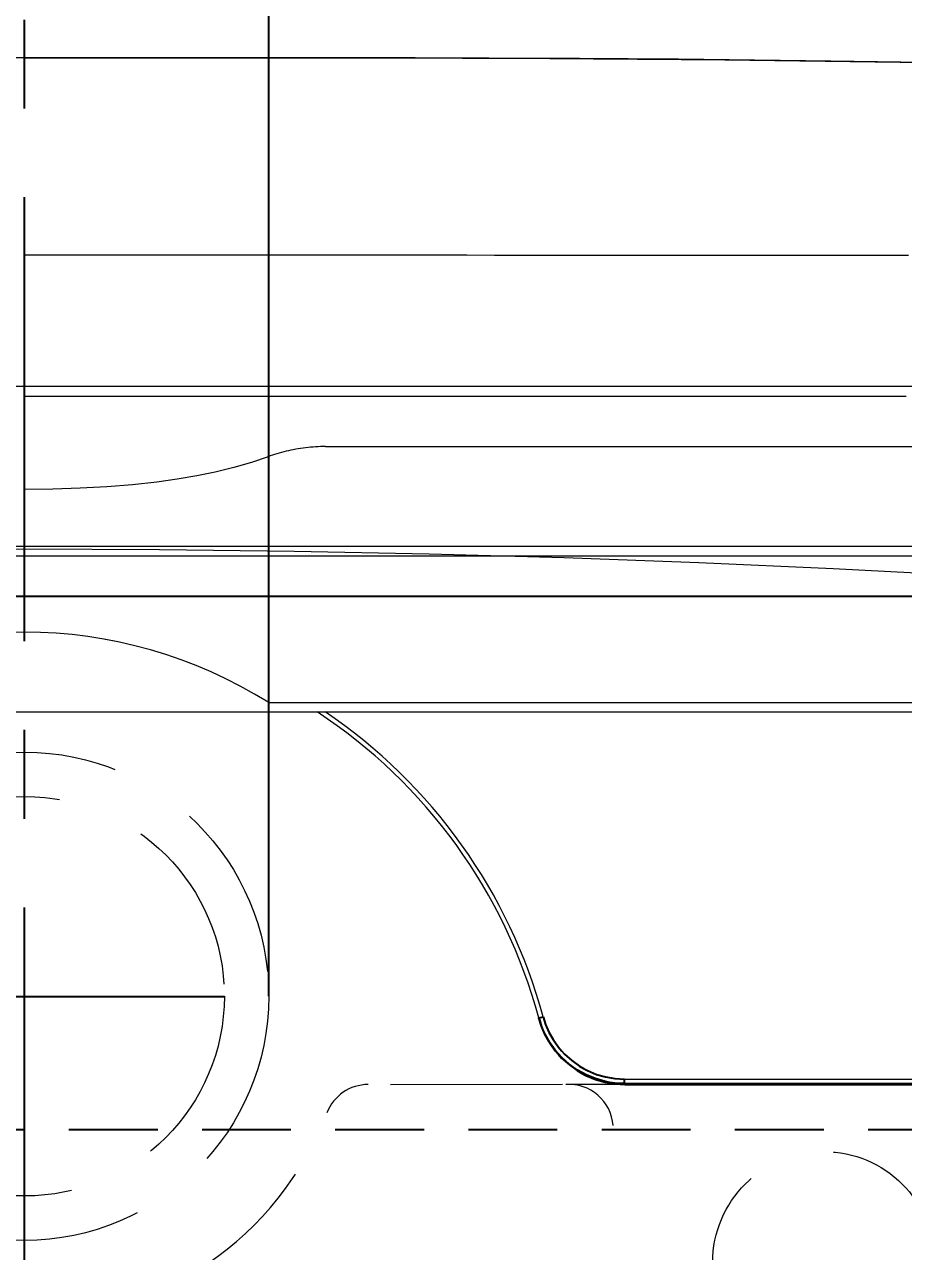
# Model space of a CAD drawing. Extents: x 2734 to 5638, y -143 to 2294.
# Drawn here: x 4402.5 to 4501.4, y 245.8 to 384 of the extents above; entities that cross this region are included whole.
import ezdxf

# ---------------------------------------------------------------- set-up
doc = ezdxf.new("R2010")
doc.units = 0
doc.header["$LTSCALE"] = 20
doc.header["$MEASUREMENT"] = 0
doc.linetypes.add('CENTER', pattern=[2, 1.25, -0.25, 0.25, -0.25])
doc.linetypes.add('HIDDEN', pattern=[0.375, 0.25, -0.125])
doc.layers.get('0').update_dxf_attribs({"linetype": 'CONTINUOUS'})
doc.layers.get('DEFPOINTS').update_dxf_attribs({"linetype": 'CONTINUOUS'})
doc.layers.add('3', color=3, linetype='CONTINUOUS')
doc.layers.add('CENTER', color=2, linetype='CENTER')
doc.styles.get("Standard").update_dxf_attribs({"font": 'NanumGothic.ttf'})
doc.dimstyles.get("Standard").update_dxf_attribs({"dimtxt": 2.5, "dimasz": 2, "dimexe": 2, "dimexo": 1, "dimgap": 1.5, "dimtad": 1, "dimdec": 0, "dimlfac": 10, "dimrnd": 0.5, "dimzin": 0, "dimdsep": 46, "dimtxsty": 'Standard', "dimcen": 0, "dimclrt": 2, "dimadec": 0, "dimazin": 0, "dimtfac": 1, "dimtdec": 0, "dimtmove": 0, "dimatfit": 3, "dimfxl": 0, "dimtolj": 1, "dimtzin": 0, "dimarcsym": 0})

# ---------------------------------------------------------------- blocks, each defined once
blk = doc.blocks.new('*D28')
at = {"layer": '3', "color": 3, "lineweight": -2}
for p, q in [((4397.46, 379.62), (3990.29, 379.62)), ((4000.29, 359.62), (4000.29, 169.59)), ((4000.29, -65.45), (4000.29, 124.59)), ((4147.46, -85.45), (3990.29, -85.45))]:
    blk.add_line(p, q, dxfattribs=at)
at = {"layer": '3', "color": 3}
for points in [[(3996.95, 359.62), (4003.62, 359.62), (4000.29, 379.62)], [(3996.95, -65.45), (4003.62, -65.45), (4000.29, -85.45)]]:
    blk.add_solid(points, dxfattribs=at)
at = {"layer": 'DEFPOINTS', "color": 0}
for p in [(4402.46, 379.62), (4000.29, -85.45), (4152.46, -85.45)]:
    blk.add_point(p, dxfattribs=at)
at = {"layer": '3', "color": 2, "insert": (4000.29, 147.09), "char_height": 25, "attachment_point": 5}
blk.add_mtext('\\A1;465', dxfattribs=at)
blk = doc.blocks.new('*D30')
at = {"layer": '3', "color": 3, "lineweight": -2}
for p, q in [((4093.19, 294.48), (4093.19, 314.48)), ((4093.19, 314.48), (4140.69, 314.48)), ((4424.96, 274.48), (4083.19, 274.48)), ((4093.19, 244.48), (4093.19, 274.48)), ((4535.96, 244.48), (4083.19, 244.48)), ((4093.19, 224.48), (4093.19, 204.48))]:
    blk.add_line(p, q, dxfattribs=at)
at = {"layer": '3', "color": 3}
for points in [[(4089.86, 294.48), (4096.52, 294.48), (4093.19, 274.48)], [(4089.86, 224.48), (4096.52, 224.48), (4093.19, 244.48)]]:
    blk.add_solid(points, dxfattribs=at)
at = {"layer": 'DEFPOINTS', "color": 0}
for p in [(4429.96, 274.48), (4093.19, 244.48), (4540.96, 244.48)]:
    blk.add_point(p, dxfattribs=at)
at = {"layer": '3', "color": 2, "insert": (4121.94, 336.98), "char_height": 25, "attachment_point": 5}
blk.add_mtext('\\A1;30', dxfattribs=at)

msp = doc.modelspace()

# ---------------------------------------------------------------- linework, layer by layer
at = {"color": 2, "linetype": 'Continuous', "lineweight": 0}
for p, q in [((4402.45539, 380.24666), (4402.45539, 380.24176)), ((4402.45539, 380.24666), (4402.45539, 380.24176)), ((4402.45534, 342.12146), (4402.45537, 342.12942)), ((4402.45534, 342.12146), (4402.45537, 342.12942)), ((4402.45537, 342.12942), (4402.45539, 342.14563)), ((4402.45537, 342.12942), (4402.45539, 342.14563)), ((4503.73038, 324.12146), (4301.14906, 324.12146)), ((4503.73038, 324.12146), (4301.14906, 324.12146))]:
    msp.add_line(p, q, dxfattribs=at)
at = {"color": 4}
for p, q in [((4460.37251, 272.10615), (4460.85515, 272.23675)), ((4470.02891, 264.71191), (4470.02891, 265.21156)), ((4470.05312, 264.62215), (4594.31174, 264.62215))]:
    msp.add_line(p, q, dxfattribs=at)
at = {"color": 4, "linetype": 'Continuous', "lineweight": 0}
for p, q in [((4470.02891, 265.21156), (4593.79005, 265.21156)), ((4594.32164, 264.71191), (4470.02891, 264.71191)), ((4470.05312, 264.62146), (4594.31174, 264.62146))]:
    msp.add_line(p, q, dxfattribs=at)
at = {"color": 3, "linetype": 'HIDDEN', "ltscale": 2}
msp.add_line((4182.45539, 259.54932), (4622.45539, 259.54932), dxfattribs=at)
at = {"color": 2, "linetype": 'Continuous', "lineweight": 0}
for points in [[(4402.45539, 380.24666), (4382.73929, 380.25266), (4363.01993, 380.24493), (4343.29736, 380.18498), (4323.57197, 380.03423), (4303.84472, 379.75429), (4288.34448, 379.4188), (4272.84536, 378.9617), (4257.34902, 378.36502), (4241.85756, 377.61103), (4226.37405, 376.68271)], [(4402.45539, 380.24666), (4382.73929, 380.25266), (4363.01993, 380.24493), (4343.29736, 380.18498), (4323.57197, 380.03423), (4303.84472, 379.75429), (4288.34448, 379.4188), (4272.84536, 378.9617), (4257.34902, 378.36502), (4241.85756, 377.61103), (4226.37405, 376.68271)], [(4402.45539, 380.24666), (4422.17149, 380.25266), (4441.89086, 380.24493), (4461.61342, 380.18498), (4481.33882, 380.03423), (4501.06607, 379.75429), (4516.5663, 379.4188), (4532.06542, 378.9617), (4547.56176, 378.36502), (4563.05322, 377.61103), (4578.53674, 376.68271)], [(4402.45539, 380.24666), (4422.17149, 380.25266), (4441.89086, 380.24493), (4461.61342, 380.18498), (4481.33882, 380.03423), (4501.06607, 379.75429), (4516.5663, 379.4188), (4532.06542, 378.9617), (4547.56176, 378.36502), (4563.05322, 377.61103), (4578.53674, 376.68271)], [(4509.00924, 379.59591), (4501.13893, 379.75189), (4493.26817, 379.88124), (4487.54377, 379.95996), (4481.81922, 380.02681), (4476.09457, 380.08271), (4470.4167, 380.12828), (4464.95785, 380.16366), (4459.73398, 380.19054), (4454.74507, 380.21052), (4453.34878, 380.2152), (4451.84763, 380.21982), (4450.19403, 380.22442), (4448.38798, 380.2289), (4446.42949, 380.23315), (4444.31857, 380.23706), (4441.63501, 380.24109), (4438.73974, 380.24438), (4435.63278, 380.24682), (4432.31415, 380.24834), (4428.70961, 380.24894), (4424.8847, 380.24862), (4420.83944, 380.24753), (4416.57386, 380.24589), (4412.08797, 380.24406), (4407.38181, 380.24251), (4402.45539, 380.24184)], [(4509.00924, 379.59591), (4501.13893, 379.75189), (4493.26817, 379.88124), (4487.54377, 379.95996), (4481.81922, 380.02681), (4476.09457, 380.08271), (4470.4167, 380.12828), (4464.95785, 380.16366), (4459.73398, 380.19054), (4454.74507, 380.21052), (4453.34878, 380.2152), (4451.84763, 380.21982), (4450.19403, 380.22442), (4448.38798, 380.2289), (4446.42949, 380.23315), (4444.31857, 380.23706), (4441.63501, 380.24109), (4438.73974, 380.24438), (4435.63278, 380.24682), (4432.31415, 380.24834), (4428.70961, 380.24894), (4424.8847, 380.24862), (4420.83944, 380.24753), (4416.57386, 380.24589), (4412.08797, 380.24406), (4407.38181, 380.24251), (4402.45539, 380.24184)], [(4501.99685, 357.98612), (4498.47896, 357.98508), (4494.8827, 357.98456), (4491.19909, 357.98456), (4488.72201, 357.98483), (4486.21036, 357.98534), (4485.64194, 357.98548), (4485.07189, 357.98564), (4484.50022, 357.9858), (4483.92695, 357.98598), (4483.3521, 357.98617), (4482.7757, 357.98637), (4482.19775, 357.98658), (4480.23034, 357.9874), (4478.0955, 357.98843), (4475.78912, 357.98967), (4473.30698, 357.99113), (4470.6449, 357.99281), (4467.85117, 357.99466), (4464.87607, 357.99672), (4461.71612, 357.99899), (4458.53623, 358.00128), (4455.36637, 358.0035), (4452.27591, 358.0056), (4449.26935, 358.00758), (4446.35075, 358.00944), (4443.52377, 358.01119), (4440.7917, 358.01281), (4438.15748, 358.01431), (4434.22999, 358.01644), (4430.41344, 358.01836), (4426.71289, 358.02007), (4423.13284, 358.02158), (4419.67721, 358.02288), (4416.34937, 358.02398), (4412.59515, 358.02502), (4409.02619, 358.02577), (4405.6455, 358.02624), (4402.45539, 358.02642)], [(4501.99685, 357.98612), (4498.47896, 357.98508), (4494.8827, 357.98456), (4491.19909, 357.98456), (4488.72201, 357.98483), (4486.21036, 357.98534), (4485.64194, 357.98548), (4485.07189, 357.98564), (4484.50022, 357.9858), (4483.92695, 357.98598), (4483.3521, 357.98617), (4482.7757, 357.98637), (4482.19775, 357.98658), (4480.23034, 357.9874), (4478.0955, 357.98843), (4475.78912, 357.98967), (4473.30698, 357.99113), (4470.6449, 357.99281), (4467.85117, 357.99466), (4464.87607, 357.99672), (4461.71612, 357.99899), (4458.53623, 358.00128), (4455.36637, 358.0035), (4452.27591, 358.0056), (4449.26935, 358.00758), (4446.35075, 358.00944), (4443.52377, 358.01119), (4440.7917, 358.01281), (4438.15748, 358.01431), (4434.22999, 358.01644), (4430.41344, 358.01836), (4426.71289, 358.02007), (4423.13284, 358.02158), (4419.67721, 358.02288), (4416.34937, 358.02398), (4412.59515, 358.02502), (4409.02619, 358.02577), (4405.6455, 358.02624), (4402.45539, 358.02642)], [(4402.45556, 343.22599), (4396.59532, 343.22591)], [(4402.45556, 343.22599), (4396.59532, 343.22591)], [(4504.18382, 343.22446), (4500.06971, 343.22454), (4495.81693, 343.22461), (4491.79369, 343.22468), (4487.65858, 343.22475), (4483.41821, 343.22482), (4479.07637, 343.22489), (4474.63857, 343.22496), (4470.11058, 343.22503), (4464.86292, 343.22511), (4459.51462, 343.22519), (4454.07416, 343.22527), (4448.55042, 343.22535), (4442.95247, 343.22543), (4437.2893, 343.22551), (4431.56992, 343.22559), (4425.80349, 343.22567), (4419.99944, 343.22575), (4414.16724, 343.22583), (4408.31614, 343.22591), (4402.45556, 343.22599)], [(4504.18382, 343.22446), (4500.06971, 343.22454), (4495.81693, 343.22461), (4491.79369, 343.22468), (4487.65858, 343.22475), (4483.41821, 343.22482), (4479.07637, 343.22489), (4474.63857, 343.22496), (4470.11058, 343.22503), (4464.86292, 343.22511), (4459.51462, 343.22519), (4454.07416, 343.22527), (4448.55042, 343.22535), (4442.95247, 343.22543), (4437.2893, 343.22551), (4431.56992, 343.22559), (4425.80349, 343.22567), (4419.99944, 343.22575), (4414.16724, 343.22583), (4408.31614, 343.22591), (4402.45556, 343.22599)], [(4423.29973, 342.12146), (4418.1107, 342.12146), (4412.90697, 342.12146), (4407.68853, 342.12146), (4402.45539, 342.12146)], [(4423.29973, 342.12146), (4418.1107, 342.12146), (4412.90697, 342.12146), (4407.68853, 342.12146), (4402.45539, 342.12146)], [(4402.46302, 342.14644), (4402.7893, 342.14644), (4406.29367, 342.14644), (4409.60826, 342.14644), (4412.73165, 342.14644), (4415.66316, 342.14644), (4418.40253, 342.14644), (4420.80946, 342.14644), (4423.04596, 342.14644), (4425.11252, 342.14644), (4427.00977, 342.14644), (4428.73845, 342.14644), (4431.02468, 342.14644), (4433.24328, 342.14644), (4435.47296, 342.14644), (4437.71298, 342.14644), (4439.96257, 342.14644), (4442.22092, 342.14644), (4447.38107, 342.14644), (4452.51533, 342.14644), (4457.57946, 342.14644), (4462.5663, 342.14644), (4467.46895, 342.14644), (4472.28062, 342.14644), (4476.80789, 342.14644), (4481.23899, 342.14644), (4485.56795, 342.14644), (4489.7902, 342.14644), (4493.90059, 342.14644), (4497.88926, 342.14644), (4501.75694, 342.14644)], [(4402.46302, 342.14644), (4402.7893, 342.14644), (4406.29367, 342.14644), (4409.60826, 342.14644), (4412.73165, 342.14644), (4415.66316, 342.14644), (4418.40253, 342.14644), (4420.80946, 342.14644), (4423.04596, 342.14644), (4425.11252, 342.14644), (4427.00977, 342.14644), (4428.73845, 342.14644), (4431.02468, 342.14644), (4433.24328, 342.14644), (4435.47296, 342.14644), (4437.71298, 342.14644), (4439.96257, 342.14644), (4442.22092, 342.14644), (4447.38107, 342.14644), (4452.51533, 342.14644), (4457.57946, 342.14644), (4462.5663, 342.14644), (4467.46895, 342.14644), (4472.28062, 342.14644), (4476.80789, 342.14644), (4481.23899, 342.14644), (4485.56795, 342.14644), (4489.7902, 342.14644), (4493.90059, 342.14644), (4497.88926, 342.14644), (4501.75694, 342.14644)], [(4435.42098, 342.12146), (4433.77931, 342.12146), (4428.56188, 342.12146), (4423.29973, 342.12146)], [(4435.42098, 342.12146), (4433.77931, 342.12146), (4428.56188, 342.12146), (4423.29973, 342.12146)], [(4439.9091, 342.12146), (4438.95091, 342.12146), (4437.77396, 342.12146)], [(4439.9091, 342.12146), (4438.95091, 342.12146), (4437.77396, 342.12146)], [(4470.92222, 342.12146), (4468.40147, 342.12146), (4463.70254, 342.12146), (4458.92874, 342.12146), (4454.08009, 342.12146), (4449.15658, 342.12146)], [(4470.92222, 342.12146), (4468.40147, 342.12146), (4463.70254, 342.12146), (4458.92874, 342.12146), (4454.08009, 342.12146), (4449.15658, 342.12146)], [(4488.75004, 342.12146), (4486.5921, 342.12146), (4482.19893, 342.12146), (4477.70269, 342.12146), (4473.10339, 342.12146), (4470.92222, 342.12146)], [(4488.75004, 342.12146), (4486.5921, 342.12146), (4482.19893, 342.12146), (4477.70269, 342.12146), (4473.10339, 342.12146), (4470.92222, 342.12146)], [(4494.94746, 342.12146), (4493.60708, 342.12146), (4490.88221, 342.12146), (4488.75004, 342.12146)], [(4494.94746, 342.12146), (4493.60708, 342.12146), (4490.88221, 342.12146), (4488.75004, 342.12146)], [(4501.43692, 342.12146), (4498.88035, 342.12146), (4496.27313, 342.12146), (4494.94746, 342.12146)], [(4501.43692, 342.12146), (4498.88035, 342.12146), (4496.27313, 342.12146), (4494.94746, 342.12146)], [(4503.63423, 336.4467), (4499.55763, 336.4467), (4495.34282, 336.4467), (4490.99579, 336.4467), (4486.52274, 336.4467), (4481.93003, 336.4467), (4477.22421, 336.4467), (4472.41198, 336.4467), (4467.50018, 336.4467), (4462.49582, 336.4467), (4457.40601, 336.4467), (4452.238, 336.4467), (4446.99916, 336.4467), (4441.69694, 336.4467), (4436.33889, 336.4467)], [(4503.63423, 336.4467), (4499.55763, 336.4467), (4495.34282, 336.4467), (4490.99579, 336.4467), (4486.52274, 336.4467), (4481.93003, 336.4467), (4477.22421, 336.4467), (4472.41198, 336.4467), (4467.50018, 336.4467), (4462.49582, 336.4467), (4457.40601, 336.4467), (4452.238, 336.4467), (4446.99916, 336.4467), (4441.69694, 336.4467), (4436.33889, 336.4467)], [(4429.88357, 335.32467), (4427.99699, 334.68083), (4426.01463, 334.10179), (4423.93641, 333.58753), (4421.84179, 333.1528), (4419.64445, 332.77477), (4417.34451, 332.45342), (4414.61099, 332.15611), (4411.71495, 331.92523), (4408.70825, 331.7628), (4405.63691, 331.667), (4402.46637, 331.63518)], [(4429.88357, 335.32467), (4427.99699, 334.68083), (4426.01463, 334.10179), (4423.93641, 333.58753), (4421.84179, 333.1528), (4419.64445, 332.77477), (4417.34451, 332.45342), (4414.61099, 332.15611), (4411.71495, 331.92523), (4408.70825, 331.7628), (4405.63691, 331.667), (4402.46637, 331.63518)], [(4394.42983, 325.22599), (4402.46448, 325.22599), (4410.4992, 325.22599), (4418.51023, 325.22599), (4426.47387, 325.22599), (4434.36658, 325.22599), (4442.165, 325.22599), (4449.84609, 325.22599), (4457.38712, 325.22599), (4464.76579, 325.22599), (4471.96027, 325.22599), (4478.9493, 325.22599), (4485.71219, 325.22599), (4492.22896, 325.22599), (4498.48032, 325.22599), (4504.44779, 325.22599)], [(4394.42983, 325.22599), (4402.46448, 325.22599), (4410.4992, 325.22599), (4418.51023, 325.22599), (4426.47387, 325.22599), (4434.36658, 325.22599), (4442.165, 325.22599), (4449.84609, 325.22599), (4457.38712, 325.22599), (4464.76579, 325.22599), (4471.96027, 325.22599), (4478.9493, 325.22599), (4485.71219, 325.22599), (4492.22896, 325.22599), (4498.48032, 325.22599), (4504.44779, 325.22599)]]:
    msp.add_lwpolyline(points, dxfattribs=at)
at = {"color": 4, "linetype": 'Continuous', "lineweight": 0}
for points in [[(4387.37071, 324.8741), (4402.45539, 324.93426), (4417.64477, 324.87326), (4432.83315, 324.69027), (4448.01956, 324.38529), (4463.2129, 323.95802), (4478.37647, 323.40971), (4493.53509, 322.73975), (4508.68776, 321.94819), (4523.84336, 321.03446), (4537.13497, 320.13252), (4550.41976, 319.13699), (4563.69699, 318.04791), (4576.97257, 316.86475), (4583.29853, 316.26776), (4589.6218, 315.64959)], [(4590.87136, 306.56138), (4565.65631, 306.56138), (4540.4403, 306.56138), (4515.22322, 306.56138), (4490.00544, 306.56138), (4464.75634, 306.56138), (4439.50681, 306.56138), (4414.2567, 306.56138), (4389.0064, 306.56138), (4363.75667, 306.56138), (4338.50701, 306.56138), (4313.25728, 306.56138), (4288.00788, 306.56138), (4251.02303, 306.56138), (4214.03942, 306.56138)]]:
    msp.add_lwpolyline(points, dxfattribs=at)
at = {"color": 4}
for points in [[(4470.02891, 264.71191), (4468.92576, 264.77295), (4468.37418, 264.8498), (4467.83608, 264.95537), (4466.71944, 265.27558), (4465.69871, 265.69834), (4465.20367, 265.9534), (4464.73083, 266.23109), (4463.78313, 266.90269), (4462.95934, 267.63967), (4462.57637, 268.04434), (4462.22185, 268.46301), (4461.54935, 269.41073), (4461.06094, 270.28595), (4460.67404, 271.17496), (4460.37251, 272.10615)], [(4460.39293, 272.03048), (4460.6923, 271.10135), (4460.87674, 270.64614), (4461.08068, 270.20577), (4461.57482, 269.31948), (4462.21204, 268.41644), (4462.56988, 267.98948), (4462.94491, 267.58913), (4463.80876, 266.81209), (4464.70819, 266.17099), (4465.18679, 265.88657), (4465.67281, 265.63296), (4466.74438, 265.18563), (4467.83723, 264.87084), (4468.97375, 264.68058), (4470.05312, 264.62215)], [(4460.85515, 272.23675), (4461.13896, 271.35909), (4461.51239, 270.50098), (4461.9732, 269.6759), (4462.57847, 268.81773), (4462.91839, 268.41198), (4463.27466, 268.03153), (4464.09535, 267.29306), (4464.94998, 266.68372), (4465.40476, 266.41338), (4465.8666, 266.17233), (4466.88489, 265.74715), (4467.893, 265.45491), (4468.9272, 265.2757), (4470.02891, 265.21156)]]:
    msp.add_lwpolyline(points, dxfattribs=at)
at = {"color": 4, "linetype": 'Continuous', "lineweight": 0}
for radius, end in [(60, 56.6908985), (60.5, 55.9839291)]:
    msp.add_arc((4402.45539, 256.43426), radius, 15.1411683, end, dxfattribs=at)
at = {"color": 4}
for centre, radius, start, end in [((4402.45539, 256.43426), 60, 15.0663233, 15.1411683), ((4402.45539, 246.44118), 70, 15.0539392, 15.1300293)]:
    msp.add_arc(centre, radius, start, end, dxfattribs=at)
at = {"color": 2, "linetype": 'Continuous', "lineweight": 0}
msp.add_open_spline([(4436.33845, 336.46473), (4435.97073, 336.46487), (4435.23199, 336.44243), (4434.10449, 336.34012), (4432.98555, 336.1715), (4431.89775, 335.94273), (4430.85718, 335.66077), (4430.20214, 335.44183), (4429.88357, 335.32467)], degree=3, dxfattribs=at)
msp.add_open_spline([(4436.33845, 336.46473), (4435.97073, 336.46487), (4435.23199, 336.44243), (4434.10449, 336.34012), (4432.98555, 336.1715), (4431.89775, 335.94273), (4430.85718, 335.66077), (4430.20214, 335.44183), (4429.88357, 335.32467)], degree=3, dxfattribs=at)
at = {"layer": '3'}
msp.add_line((4429.95539, 274.54932), (4429.95539, 510.54932), dxfattribs=at)
at = {"layer": '3', "color": 7, "linetype": 'Continuous', "lineweight": 0}
for p, q in [((4374.95539, 319.62146), (4583.45539, 319.62146)), ((4429.95539, 307.62146), (4594.51324, 307.62146))]:
    msp.add_line(p, q, dxfattribs=at)
at = {"layer": '3', "color": 7}
msp.add_line((4374.95539, 319.62146), (4592.51532, 319.62146), dxfattribs=at)
at = {"layer": '3', "color": 7, "linetype": 'HIDDEN', "lineweight": 0, "ltscale": 4}
for p, q in [((4443.65107, 264.61704), (4463.05513, 264.62589)), ((4463.73849, 264.6262), (4593.78959, 264.6743))]:
    msp.add_line(p, q, dxfattribs=at)
for centre, radius in [((4402.45539, 274.54932), 27.5), ((4402.45539, 274.54932), 22.5), ((4492.45539, 244.54932), 12.5)]:
    msp.add_circle(centre, radius, dxfattribs=at)
at = {"layer": '3', "color": 7, "linetype": 'Continuous', "lineweight": 0}
msp.add_arc((4402.45539, 263.92563), 51.62922, 57.8157178, 122.1842822, dxfattribs=at)
at = {"layer": '3', "color": 7, "linetype": 'HIDDEN', "lineweight": 0, "ltscale": 4}
for centre, radius, start, end in [((4402.45539, 263.92563), 51.62922, 57.8157178, 122.1842822), ((4441.17102, 259.6044), 5, 90.0261316, 158.8925234), ((4443.5292, 268.61698), 5, 306.8960293, 306.9553763), ((4463.12193, 268.62592), 5, 233.156234, 233.2152866), ((4463.74332, 259.6262), 5, 3.9497586, 93.9135529), ((4402.45539, 274.54932), 36.5, 201.1074766, 338.8925234)]:
    msp.add_arc(centre, radius, start, end, dxfattribs=at)
at = {"layer": 'CENTER', "color": 1, "linetype": 'CENTER', "ltscale": 2}
msp.add_line((4402.45539, -85.45068), (4402.45539, 634.71501), dxfattribs=at)

# ---------------------------------------------------------------- dimensions: what is measured, and where the dimension line sits
at = {"layer": '3'}
for base, p1, p2, picture, middle in [((4000.28707, -85.45068), (4402.45539, 379.62146), (4152.45539, -85.45068), '*D28', (4000.28707, 147.08539)), ((4093.19007, 244.47718), (4429.95539, 274.47718), (4540.95539, 244.47718), '*D30', (4121.94007, 314.47718))]:
    dim = msp.add_linear_dim(base=base, p1=p1, p2=p2, angle=90, dimstyle='Standard', override={"dimtxt": 25, "dimasz": 20, "dimexe": 10, "dimexo": 5, "dimgap": 10, "dimtih": 1, "dimtoh": 1, "dimdec": 4, "dimlfac": 1, "dimzin": 8, "dimclrd": 3, "dimclre": 3, "dimtdec": 4, "dimarcsym": 1}, dxfattribs=at)
    dim.commit()
    dim.dimension.update_dxf_attribs({"geometry": picture, "text_midpoint": middle, "dimtype": 160})

doc.saveas('drawing.dxf')
